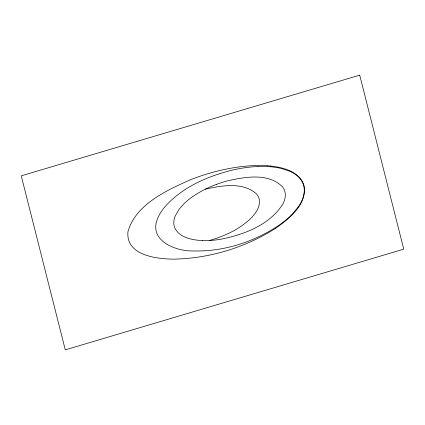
<?xml version="1.0" encoding="UTF-8"?>
<svg xmlns="http://www.w3.org/2000/svg" width="425" height="425" viewBox="0 0 425 425"><rect width="100%" height="100%" fill="white"/><g stroke="black" fill="none" stroke-linecap="round" stroke-linejoin="round"><path stroke-width="0.64" d="M297.463 207.931L292.448 213.908A88.942 34.893 -17 0 1 279.878 224.628C254.575 241.905 223.731 251.812 192.987 250.952C175.36 251.35 147.512 240.231 158.015 217.648A105.262 41.299 -17 0 1 165.623 205.96C183.095 186.798 207.995 176.099 232.751 170A66.38 26.042 -17 0 1 257.933 166.536M275.581 228.326C289.122 218.806 306.908 204.786 304.135 186.033C300.231 171.774 283.523 167.381 270.566 166.037M275.49 228.384C245.305 247.578 209.642 258.453 173.873 259.133C156.453 259.006 125.779 255.441 127.93 231.752C135.681 204.276 166.478 190.49 190.342 179.802C204.808 174.101 219.879 169.878 235.248 167.477A88.156 34.59 -17 0 1 267.479 165.792M209.398 240.502C223.741 236.401 237.825 230.09 249.034 220.07C254.384 215.029 259.988 208.478 259.457 200.637A75.586 29.654 -17 0 0 256.227 193.641C242.356 181.714 221.722 185.582 205.371 189.152M257.954 166.51L265.992 166.488A81.451 31.955 -17 0 1 281.738 168.582L288.777 170.893M202.592 240.561L198.459 240.284A66.215 25.978 -17 0 1 186.596 237.734C182.612 236.284 178.766 233.994 176.263 230.499A84.038 32.969 -17 0 1 175.148 216.15L179.047 209.328L183.94 203.788A66.13 25.946 -17 0 1 194.926 195.107L198.842 192.674A52.02 20.411 -17 0 1 216.426 184.376M267.506 165.777L270.428 166.021M216.437 184.381A48.142 18.886 -17 0 1 227.54 180.837C245.246 176.896 268.791 172.518 282.8 187.17A84.485 33.145 -17 0 1 285.334 195.038A82.567 32.396 -17 0 1 282.763 204.186C269.466 225.096 244.062 234.632 220.761 239.254A52.057 20.427 -17 0 1 202.603 240.555M297.606 207.915A111.435 43.722 -17 0 0 303.365 184.726A105.814 41.517 -17 0 0 288.862 170.85M359.72 75.14L21.25 175.838L65.28 349.86L403.75 249.162L359.72 75.14"/></g></svg>
